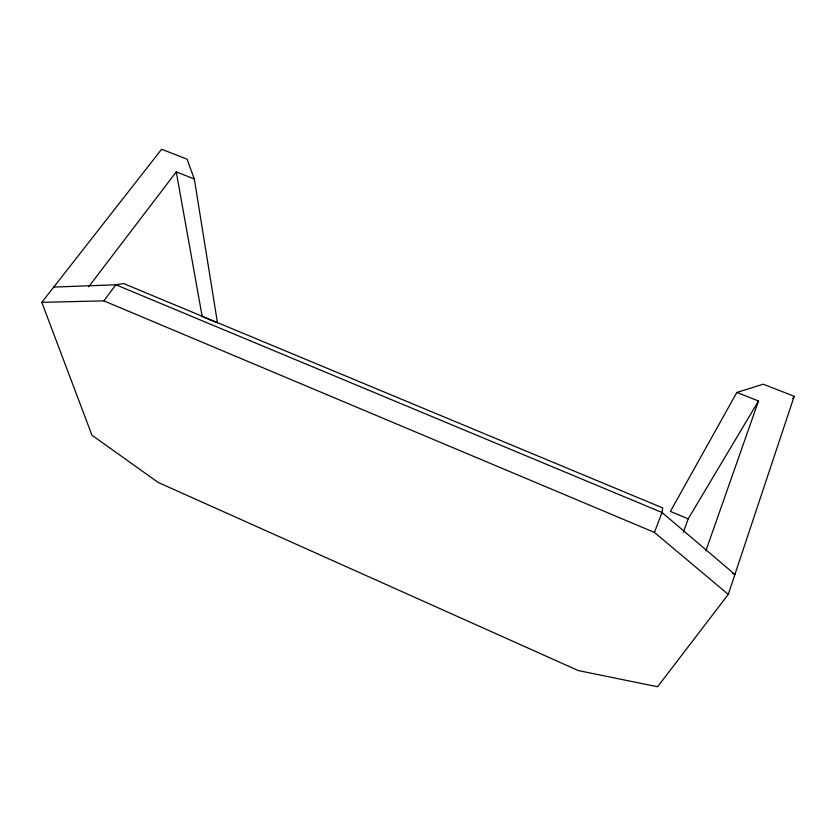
<?xml version="1.0" encoding="UTF-8"?>
<svg xmlns="http://www.w3.org/2000/svg" width="836" height="836" viewBox="0 0 836 836"><rect width="100%" height="100%" fill="white"/><g stroke="black" fill="none" stroke-linecap="round" stroke-linejoin="round"><path stroke-width="1.25" d="M194.318 178.998L176.26 171.892L202.187 316.53L217.485 322.905L194.318 178.998L187.065 159.174L161.62 149.236L41.8 302.35L91.95 435.222L158.171 482.445L578.303 670.577L657.598 686.764L728.271 594.396L794.2 396.295L763.237 384.205L736.84 392.45L670.388 511.423L688.216 518.842L758.513 400.977L736.84 392.45M705.845 550.903L758.513 400.977M683.305 532.281L688.216 518.842M728.271 594.396L654.431 532.417L662.018 512.489L662.676 507.912L123.613 283.55L115.891 284.773L53.744 287.082M792.789 398.49L794.2 396.295M41.8 302.35L103.863 300.855L115.891 284.773L662.018 512.489L734.907 574.457L732.587 573.475M88.668 286.769L176.26 171.892M103.863 300.855L654.431 532.417"/></g></svg>
